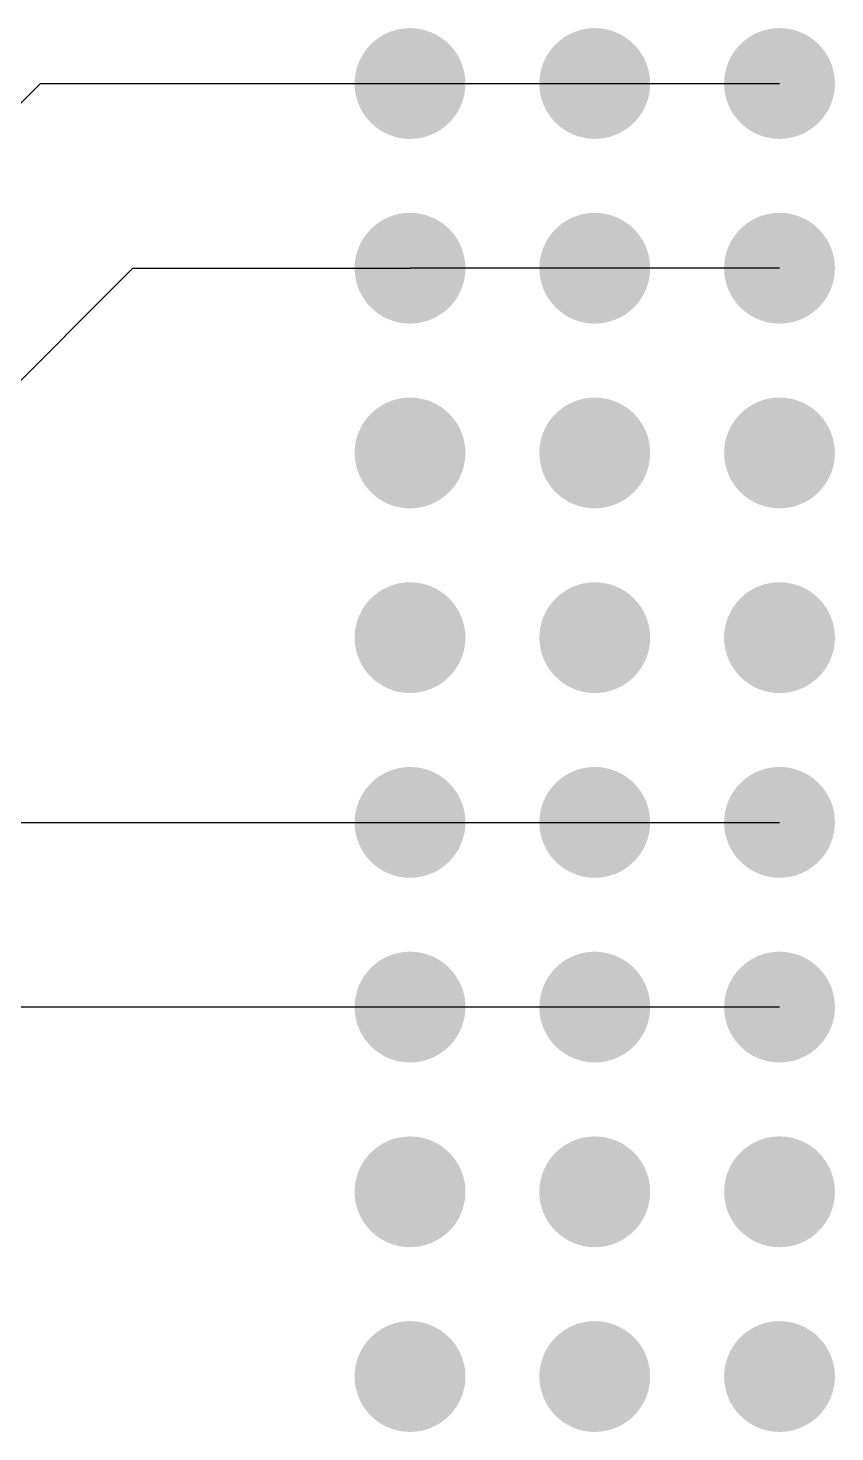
# Model space of a CAD drawing. Extents: x 295 to 953, y 10 to 290.
# Drawn here: x 772.97 to 784.06, y 120.37 to 139.68 of the extents above; entities that cross this region are included whole.
import ezdxf

# ---------------------------------------------------------------- set-up
doc = ezdxf.new("R2010")
doc.units = 0
doc.header["$LTSCALE"] = 5
doc.header["$MEASUREMENT"] = 0
doc.layers.get('0').update_dxf_attribs({"linetype": 'CONTINUOUS', "lineweight": 25})
doc.layers.add('DV-ABPB-A4_IN3', color=5, linetype='CONTINUOUS')

msp = doc.modelspace()

# ---------------------------------------------------------------- linework, layer by layer
at = {"color": 7, "const_width": 0.762}
for points in [[(777.839, 138.913, 1), (778.601, 138.913, 1)], [(780.379, 138.913, 1), (781.141, 138.913, 1)], [(782.919, 138.913, 1), (783.681, 138.913, 1)], [(777.839, 136.373, 1), (778.601, 136.373, 1)], [(780.379, 136.373, 1), (781.141, 136.373, 1)], [(782.919, 136.373, 1), (783.681, 136.373, 1)], [(777.839, 133.833, 1), (778.601, 133.833, 1)], [(780.379, 133.833, 1), (781.141, 133.833, 1)], [(782.919, 133.833, 1), (783.681, 133.833, 1)], [(777.839, 131.293, 1), (778.601, 131.293, 1)], [(780.379, 131.293, 1), (781.141, 131.293, 1)], [(782.919, 131.293, 1), (783.681, 131.293, 1)], [(777.839, 128.753, 1), (778.601, 128.753, 1)], [(780.379, 128.753, 1), (781.141, 128.753, 1)], [(782.919, 128.753, 1), (783.681, 128.753, 1)], [(777.839, 126.213, 1), (778.601, 126.213, 1)], [(780.379, 126.213, 1), (781.141, 126.213, 1)], [(782.919, 126.213, 1), (783.681, 126.213, 1)], [(777.839, 123.673, 1), (778.601, 123.673, 1)], [(780.379, 123.673, 1), (781.141, 123.673, 1)], [(782.919, 123.673, 1), (783.681, 123.673, 1)], [(777.839, 121.133, 1), (778.601, 121.133, 1)], [(780.379, 121.133, 1), (781.141, 121.133, 1)], [(782.919, 121.133, 1), (783.681, 121.133, 1)]]:
    msp.add_lwpolyline(points, format="xyb", close=True, dxfattribs=at)
at = {"layer": 'DV-ABPB-A4_IN3', "color": 7}
for p, q in [((770.6, 136.373), (773.14, 138.913)), ((773.14, 138.913), (778.22, 138.913)), ((778.22, 138.913), (780.76, 138.913)), ((780.76, 138.913), (783.3, 138.913)), ((771.87, 133.833), (774.41, 136.373)), ((774.41, 136.373), (778.22, 136.373)), ((780.76, 136.373), (778.22, 136.373)), ((783.3, 136.373), (780.76, 136.373)), ((737.58, 128.753), (778.22, 128.753)), ((778.22, 128.753), (780.76, 128.753)), ((780.76, 128.753), (783.3, 128.753)), ((778.22, 126.213), (737.58, 126.213)), ((780.76, 126.213), (778.22, 126.213)), ((783.3, 126.213), (780.76, 126.213))]:
    msp.add_line(p, q, dxfattribs=at)

doc.saveas('drawing.dxf')
